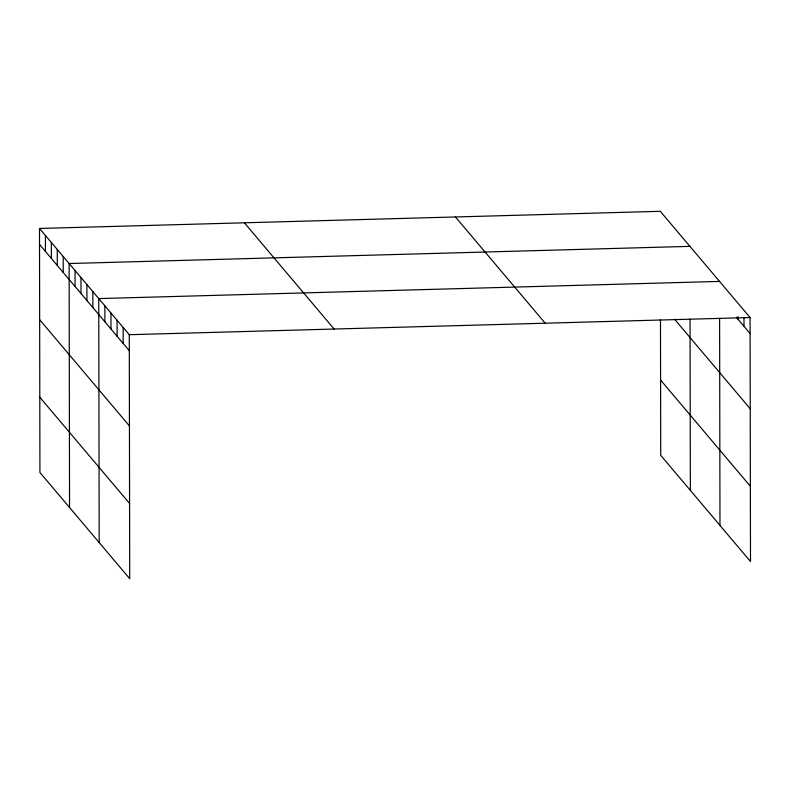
<?xml version="1.0" encoding="UTF-8"?>
<svg xmlns="http://www.w3.org/2000/svg" width="790" height="790" viewBox="0 0 790 790"><rect width="100%" height="100%" fill="white"/><g stroke="black" fill="none" stroke-linecap="round" stroke-linejoin="round"><path stroke-width="1.19" d="M39.5 228.458L129.284 334.703L129.708 578.695L39.925 472.459L39.5 228.458L660.292 211.305L750.075 317.541L750.5 561.542L660.717 455.297L660.48 319.752M689.917 246.362L69.125 263.524L69.55 507.516M719.552 281.418L98.75 298.581L99.184 542.572M129.284 334.703L750.075 317.541M736.369 317.274L750.105 333.528M674.522 319.18L750.233 408.776M660.588 380.049L750.372 486.294M455.435 216.964L545.209 323.209M244.367 222.8L334.14 329.045M39.53 244.446L129.303 350.691M39.658 319.693L129.442 425.938M39.796 397.212L129.57 503.457M743.982 317.699L743.992 326.31M737.89 316.622L737.89 319.081M719.611 318.38L719.976 525.419M690.045 319.091L690.351 490.353M123.171 327.485L123.201 343.472M117.068 320.256L117.098 336.244M110.965 313.028L110.995 329.015M104.863 305.809L104.892 321.797M92.825 291.569L92.855 307.557M86.9 284.558L86.93 300.546M80.975 277.547L81.005 293.534M75.05 270.536L75.08 286.523M63.2 256.513L63.23 272.501M57.275 249.502L57.305 265.479M51.35 242.481L51.38 258.468M45.425 235.469L45.455 251.457"/></g></svg>
